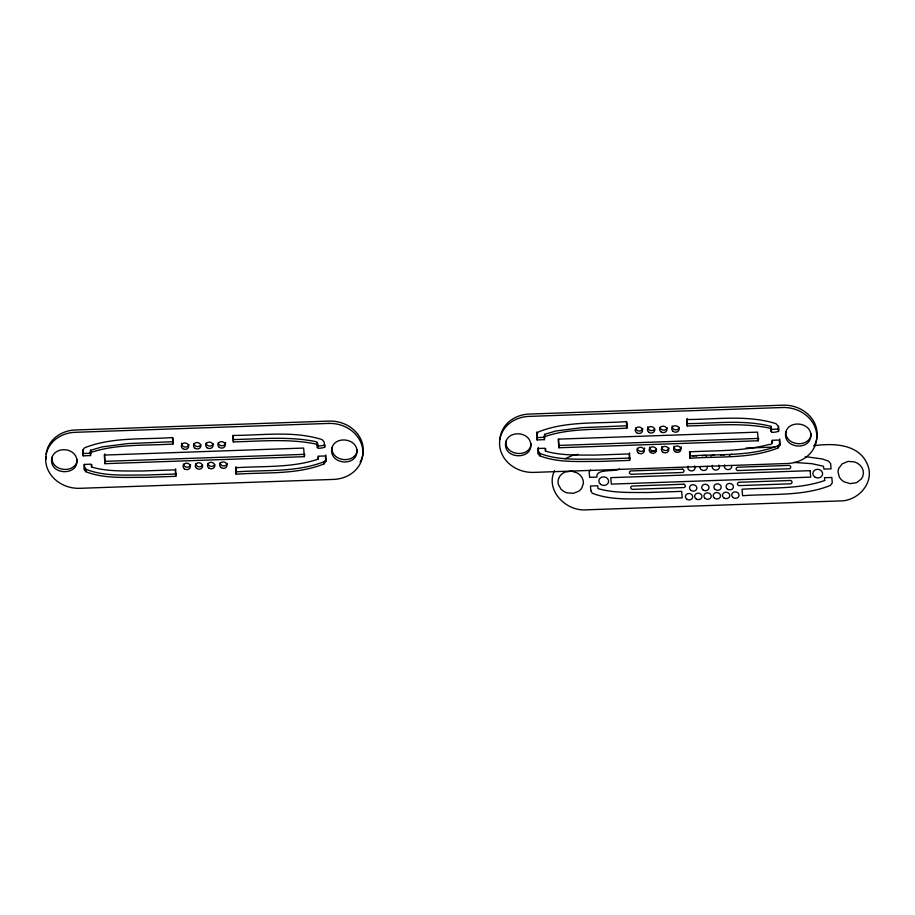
<?xml version="1.0" encoding="UTF-8"?>
<svg xmlns="http://www.w3.org/2000/svg" width="915" height="915" viewBox="0 0 915 915"><rect width="100%" height="100%" fill="white"/><g stroke="black" fill="none" stroke-linecap="round" stroke-linejoin="round"><path stroke-width="1.37" d="M331.939 447.572C331.104 462.086 356.026 464.328 357.308 449.665M785.836 431.651C785.001 446.165 809.935 448.407 811.205 433.744M51.938 457.26C50.943 471.865 76.117 474.199 77.306 459.422M505.846 441.339C504.851 455.842 529.751 458.301 531.203 443.695M84.397 469.795L84.008 464.454L91.054 464.168L91.569 467.05C107.535 471.74 124.6 470.87 141.093 471.019L175.222 469.853L175.794 476.315L145.611 477.367C125.721 477.15 104.676 479.071 85.804 471.705L84.397 469.795L84.569 464.5M538.306 453.874L537.917 448.533L544.951 448.247L545.466 451.129C561.433 455.819 578.509 454.949 595.002 455.098L629.131 453.932L629.692 460.394L599.508 461.446C579.63 461.229 558.585 463.15 539.713 455.784L538.306 453.874L538.352 447.389M172.981 437.793L173.312 441.671L127.871 443.592L102.011 446.909L90.665 450.283L90.528 455.556L83.219 455.842L83.174 449.437M85.804 471.705L86.136 469.372L84.729 467.462M90.528 455.556L90.574 450.42M90.242 452.765L90.665 450.283M91.569 467.05L91.9 464.717M105.328 461.332L304.718 454.343L304.375 456.676L104.996 463.676L104.687 453.954M90.333 452.616C116.765 443.672 145.508 445.822 172.981 444.015L173.312 441.671M175.794 476.315L175.669 468.8M233.68 439.555C260.512 438.96 287.756 436.249 314.325 441.316C321.828 442.54 312.392 448.11 324.974 444.987L324.642 447.332C312.061 450.454 321.497 444.884 313.994 443.649C287.413 438.594 260.169 441.304 233.348 441.888L233.348 435.677M325.843 454.949L325.866 461.332L324.024 463.905C296.323 474.976 265.339 472.083 236.161 474.187L236.036 466.684M317.059 444.816L317.276 442.345M317.288 447.492L317.631 445.147M317.551 447.584L317.882 445.239M236.161 474.187L235.59 467.737C263.051 465.918 291.782 468.08 318.203 459.124L318.534 456.779M324.024 463.905L324.356 461.572L326.197 458.987M537.116 439.921L536.945 432.154L537.116 439.921L544.425 439.635L544.574 434.362L555.908 430.988L581.768 427.671L627.221 425.75L626.878 421.872M539.713 455.784L540.044 453.451L538.638 451.541M544.425 439.635L544.574 434.362M545.466 451.129L545.798 448.796M559.237 445.411L758.615 438.422L758.283 440.756L558.905 447.755L558.699 439.257M544.15 436.844C570.422 427.568 599.439 430.016 626.878 428.094L627.221 425.75M629.692 460.394L629.577 452.879M778.642 426.379L778.551 431.411C765.969 434.534 775.405 428.963 767.891 427.74C741.322 422.673 714.077 425.384 687.245 425.967L687.131 418.464M777.922 447.984L778.253 445.651L780.095 443.066L779.763 445.411L777.922 447.984C750.231 459.056 719.236 456.162 690.059 458.266L690.059 452.056M770.853 428.758L771.185 426.424C743.987 419.425 715.301 423.462 687.577 423.634M770.968 428.895L771.185 426.424M771.196 431.571L771.299 426.55M771.459 431.663L771.528 429.226M772.1 443.203C772.798 437.164 772.981 445.845 769.206 444.461C743.255 451.37 716.09 450.512 689.498 451.816L690.059 458.266M554.536 470.584C544.951 490.554 566.259 511.611 586.321 509.827L839.981 500.928C858.133 501.248 874.98 482.548 867.534 464.626C858.991 443.638 833.073 443.112 814.064 445.685M318.203 459.124L318.054 456.208L325.397 455.945L325.866 461.332M536.613 434.499L538.455 431.914C566.156 420.843 597.14 423.748 626.317 421.632L626.878 428.094M590.495 470.024L589.134 471.934L589.637 477.356L596.946 477.07C595.471 468.274 615.017 472.186 619.501 468.949M565.138 458.747L573.328 455.087L578.063 454.366M324.356 461.572C296.654 472.632 265.67 469.738 236.493 471.854M778.253 445.651C750.563 456.711 719.567 453.817 690.39 455.933M83.551 453.497L90.859 453.211M537.448 437.576L544.757 437.29M771.791 429.318L778.882 429.066M651.354 451.392L655.495 451.244M676.185 450.523L678.953 450.42M745.885 448.076L774.971 447.058M176.126 473.97L145.942 475.034C126.053 474.816 105.008 476.738 86.136 469.372M630.023 458.049L599.84 459.113C579.961 458.895 558.916 460.817 540.044 453.451M793.831 462.407L811.742 463.665L823.374 466.204L823.98 469.098L831.072 468.846L830.603 463.459L828.43 461.08L822.276 458.953L805.246 456.619M83.219 455.842L82.716 450.42L84.546 447.835C112.248 436.764 143.243 439.669 172.42 437.553L172.981 444.015M779.752 439.028L779.98 441.716M778.551 431.411L778.082 426.024L775.897 423.645C747.189 414.587 716.228 419.516 686.685 419.516L687.245 425.967M779.763 445.411L779.294 440.024L771.951 440.287L772.191 443.054M758.283 440.756L757.529 432.143L558.15 439.143L558.905 447.755M324.642 447.332L324.173 441.945L322 439.566C293.28 430.507 262.331 435.437 232.787 435.437L233.348 441.888M304.375 456.676L303.631 448.064L104.253 455.064L104.996 463.676M694.439 465.964A3.683 3.225 8.1 0 1 691.694 470.916A3.683 3.225 8.1 0 1 688.103 466.181M707.066 466.295A3.683 3.225 8.1 0 1 703.887 470.493A3.683 3.225 8.1 0 1 699.998 466.547M718.835 465.106A3.683 3.225 8.1 0 1 716.09 470.058A3.683 3.225 8.1 0 1 712.499 465.323M731.462 465.438A3.683 3.225 8.1 0 1 727.802 469.624A3.683 3.225 8.1 0 1 724.691 464.9M214.785 464.717A3.683 3.225 8.1 0 1 207.819 463.345M227.275 463.493A3.683 3.225 8.1 0 1 220.012 462.91M202.581 465.152A3.683 3.225 8.1 0 1 195.616 463.768M200.831 444.907A3.683 3.225 8.1 0 1 193.854 443.535M225.57 442.414A3.683 3.225 8.1 0 1 222.185 445.777A3.683 3.225 8.1 0 1 218.25 442.677M188.925 444.541A3.683 3.225 8.1 0 1 184.647 446.978A3.683 3.225 8.1 0 1 181.719 443.112M360.133 462.121A31.876 27.93 8.1 0 0 329.011 421.094L75.35 429.993A31.876 27.93 8.1 0 0 46.139 454.206M213.321 443.684A3.683 3.225 8.1 0 1 206.058 443.1M46.082 459.09A31.876 27.93 8.1 0 1 45.99 456.654M190.686 464.786A3.683 3.225 8.1 0 1 183.423 464.202M692.987 456.185A3.683 3.225 8.1 0 1 696.647 456.059M702.251 455.864A3.683 3.225 8.1 0 1 706.712 456.219M710.806 456.07A3.683 3.225 8.1 0 1 711.515 455.533M712.373 455.178A3.683 3.225 8.1 0 1 714.272 455.11M720.791 455.213A3.683 3.225 8.1 0 1 724.451 455.087M729.346 455.43A3.683 3.225 8.1 0 1 731.851 454.389M499.933 439.509A31.876 27.93 8.1 0 1 529.259 414.072L782.92 405.173A31.876 27.93 8.1 0 1 814.03 446.2M644.64 448.018A3.683 3.225 8.1 0 1 641.266 451.381A3.683 3.225 8.1 0 1 637.32 448.281M656.49 449.231A3.683 3.225 8.1 0 1 649.57 447.012M668.979 448.007A3.683 3.225 8.1 0 1 664.702 450.443A3.683 3.225 8.1 0 1 661.774 446.577M681.229 446.737A3.683 3.225 8.1 0 1 677.375 450.089A3.683 3.225 8.1 0 1 673.966 446.154M654.728 428.986A3.683 3.225 8.1 0 1 647.809 426.767M642.833 428.62A3.683 3.225 8.1 0 1 635.57 428.037M679.422 427.339A3.683 3.225 8.1 0 1 675.133 429.776A3.683 3.225 8.1 0 1 672.205 425.91M667.218 427.762A3.683 3.225 8.1 0 1 659.955 427.179M331.607 449.917C330.772 464.42 355.695 466.661 356.976 452.01C357.776 437.599 332.888 435.174 331.607 449.917M785.505 433.996C784.67 448.499 809.603 450.74 810.873 436.089C811.685 421.678 786.797 419.253 785.505 433.996M51.606 459.604C50.474 475.823 79.697 475.731 76.757 459.033C74.229 446.6 52.933 446.463 51.606 459.604M505.515 443.684C504.371 459.902 533.594 459.81 530.654 443.112C528.127 430.691 506.83 430.542 505.515 443.684M590.873 490.737L592.234 493.219C611.106 500.597 632.151 498.664 652.029 498.881L682.213 497.829L681.652 491.366L647.523 492.533C631.03 492.384 613.965 493.254 597.987 488.576L597.735 485.785L590.438 485.968L590.873 490.737M838.529 469.029L838.083 471.168A2.036 1.784 8.1 0 0 838.037 471.9L839.261 476.887A2.036 1.784 8.1 0 0 839.638 477.55L841.057 479.391A2.036 1.784 8.1 0 0 841.617 479.952L843.516 481.427A2.036 1.784 8.1 0 0 844.213 481.839L850.115 483.623L856.143 482.731A2.036 1.784 8.1 0 0 856.886 482.422L861.141 479.163A2.036 1.784 8.1 0 0 861.587 478.556L862.651 476.612A2.036 1.784 8.1 0 0 862.902 475.926L863.348 473.787A2.036 1.784 8.1 0 0 863.383 473.055L863.177 470.87A2.036 1.784 8.1 0 0 863.005 470.15L862.159 468.068A2.036 1.784 8.1 0 0 861.781 467.405L860.363 465.563A2.036 1.784 8.1 0 0 859.814 465.003L857.915 463.528A2.036 1.784 8.1 0 0 857.218 463.116L854.976 462.109A2.036 1.784 8.1 0 0 854.175 461.858L848.022 461.423L842.509 463.711A2.036 1.784 8.1 0 0 841.892 464.179L838.781 468.343A2.036 1.784 8.1 0 0 838.529 469.029M558.562 478.728L558.093 480.855A2.036 1.784 8.1 0 0 558.047 481.587L558.219 483.772A2.036 1.784 8.1 0 0 558.39 484.493L560.964 489.113A2.036 1.784 8.1 0 0 561.513 489.674L563.388 491.172A2.036 1.784 8.1 0 0 564.086 491.595L566.316 492.625A2.036 1.784 8.1 0 0 567.106 492.876L573.476 493.299L578.806 491.149A2.036 1.784 8.1 0 0 579.435 490.68L581.059 489.079A2.036 1.784 8.1 0 0 581.517 488.484L583.335 483.738A2.036 1.784 8.1 0 0 583.381 483.006L583.198 480.821A2.036 1.784 8.1 0 0 583.038 480.101L582.226 478.007A2.036 1.784 8.1 0 0 581.849 477.344L580.465 475.491A2.036 1.784 8.1 0 0 579.904 474.919L578.028 473.432A2.036 1.784 8.1 0 0 577.342 473.009L571.681 471.145L565.413 471.991A2.036 1.784 8.1 0 0 564.669 472.3L562.611 473.455A2.036 1.784 8.1 0 0 561.993 473.924L560.369 475.514A2.036 1.784 8.1 0 0 559.911 476.109L558.825 478.042A2.036 1.784 8.1 0 0 558.562 478.728M824.712 480.489C798.452 489.765 769.446 487.318 742.019 489.25L742.58 495.713C771.757 493.597 802.752 496.49 830.454 485.419L832.284 482.846L831.815 477.458L824.472 477.722L824.712 480.489M328.679 423.428L75.019 432.326A31.876 27.93 8.1 0 0 45.75 461.435A31.876 27.93 8.1 0 0 79.891 488.313L333.552 479.414A31.876 27.93 8.1 0 0 362.82 450.306A31.876 27.93 8.1 0 0 328.679 423.428M782.588 407.507L528.927 416.405A31.876 27.93 8.1 0 0 499.647 445.514A31.876 27.93 8.1 0 0 533.8 472.392L787.449 463.493A31.876 27.93 8.1 0 0 816.729 434.385A31.876 27.93 8.1 0 0 782.588 407.507M682.464 469.155L630.721 470.962A1.956 1.716 8.1 0 0 631.007 474.29L682.75 472.483A1.956 1.716 8.1 0 0 682.464 469.155M789.165 465.403L737.421 467.222A1.956 1.716 8.1 0 0 737.707 470.55L789.451 468.732A1.956 1.716 8.1 0 0 789.165 465.403M810.152 470.665L610.774 477.653L611.334 484.115L810.713 477.127L810.152 470.665M683.768 484.229L632.036 486.037A1.956 1.716 8.1 0 0 632.322 489.365L684.065 487.558A1.956 1.716 8.1 0 0 683.768 484.229M790.469 480.478L738.725 482.297A1.956 1.716 8.1 0 0 739.023 485.625L790.754 483.806A1.956 1.716 8.1 0 0 790.469 480.478M184.361 468.789A3.683 3.225 8.1 0 0 190.354 467.119A3.683 3.225 8.1 0 0 185.528 463.322A3.683 3.225 8.1 0 0 184.361 468.789M196.553 468.354A3.683 3.225 8.1 0 0 202.547 466.696A3.683 3.225 8.1 0 0 197.732 462.899A3.683 3.225 8.1 0 0 196.553 468.354M208.746 467.931A3.683 3.225 8.1 0 0 214.75 466.261A3.683 3.225 8.1 0 0 209.924 462.464A3.683 3.225 8.1 0 0 208.746 467.931M220.95 467.496A3.683 3.225 8.1 0 0 226.943 465.838A3.683 3.225 8.1 0 0 222.116 462.041A3.683 3.225 8.1 0 0 220.95 467.496M194.792 448.11A3.683 3.225 8.1 0 0 200.785 446.451A3.683 3.225 8.1 0 0 195.97 442.654A3.683 3.225 8.1 0 0 194.792 448.11M182.6 448.544A3.683 3.225 8.1 0 0 188.593 446.875A3.683 3.225 8.1 0 0 183.766 443.077A3.683 3.225 8.1 0 0 182.6 448.544M219.188 447.263A3.683 3.225 8.1 0 0 225.181 445.594A3.683 3.225 8.1 0 0 220.355 441.796A3.683 3.225 8.1 0 0 219.188 447.263M206.996 447.687A3.683 3.225 8.1 0 0 212.989 446.028A3.683 3.225 8.1 0 0 208.162 442.231A3.683 3.225 8.1 0 0 206.996 447.687M690.791 490.303A3.683 3.225 8.1 0 0 696.784 488.644A3.683 3.225 8.1 0 0 691.957 484.836A3.683 3.225 8.1 0 0 690.791 490.303M702.983 489.88A3.683 3.225 8.1 0 0 708.976 488.21A3.683 3.225 8.1 0 0 704.15 484.412A3.683 3.225 8.1 0 0 702.983 489.88M715.175 489.445A3.683 3.225 8.1 0 0 721.169 487.787A3.683 3.225 8.1 0 0 716.342 483.989A3.683 3.225 8.1 0 0 715.175 489.445M727.368 489.022A3.683 3.225 8.1 0 0 733.361 487.352A3.683 3.225 8.1 0 0 728.546 483.555A3.683 3.225 8.1 0 0 727.368 489.022M686.662 499.087A3.683 3.225 8.1 0 0 692.655 497.428A3.683 3.225 8.1 0 0 687.828 493.62A3.683 3.225 8.1 0 0 686.662 499.087M695.926 498.767A3.683 3.225 8.1 0 0 701.919 497.097A3.683 3.225 8.1 0 0 697.093 493.299A3.683 3.225 8.1 0 0 695.926 498.767M705.19 498.435A3.683 3.225 8.1 0 0 711.184 496.776A3.683 3.225 8.1 0 0 706.369 492.979A3.683 3.225 8.1 0 0 705.19 498.435M714.466 498.115A3.683 3.225 8.1 0 0 720.46 496.445A3.683 3.225 8.1 0 0 715.633 492.647A3.683 3.225 8.1 0 0 714.466 498.115M723.731 497.783A3.683 3.225 8.1 0 0 729.724 496.124A3.683 3.225 8.1 0 0 724.897 492.327A3.683 3.225 8.1 0 0 723.731 497.783M732.995 497.463A3.683 3.225 8.1 0 0 738.988 495.793A3.683 3.225 8.1 0 0 734.173 491.996A3.683 3.225 8.1 0 0 732.995 497.463M600.583 484.332A4.907 4.3 8.1 0 0 608.544 482.056A4.907 4.3 8.1 0 0 602.07 477.035A4.907 4.3 8.1 0 0 600.583 484.332M814.567 476.807A4.907 4.3 8.1 0 0 822.551 474.588A4.907 4.3 8.1 0 0 816.123 469.521A4.907 4.3 8.1 0 0 814.567 476.807M638.258 452.868A3.683 3.225 8.1 0 0 644.263 451.198A3.683 3.225 8.1 0 0 639.436 447.401A3.683 3.225 8.1 0 0 638.258 452.868M650.462 452.433A3.683 3.225 8.1 0 0 656.455 450.775A3.683 3.225 8.1 0 0 651.629 446.978A3.683 3.225 8.1 0 0 650.462 452.433M662.654 452.01A3.683 3.225 8.1 0 0 668.648 450.34A3.683 3.225 8.1 0 0 663.821 446.543A3.683 3.225 8.1 0 0 662.654 452.01M674.847 451.575A3.683 3.225 8.1 0 0 680.84 449.917A3.683 3.225 8.1 0 0 676.013 446.12A3.683 3.225 8.1 0 0 674.847 451.575M648.701 432.189A3.683 3.225 8.1 0 0 654.694 430.53A3.683 3.225 8.1 0 0 649.867 426.733A3.683 3.225 8.1 0 0 648.701 432.189M636.508 432.623A3.683 3.225 8.1 0 0 642.502 430.954A3.683 3.225 8.1 0 0 637.675 427.156A3.683 3.225 8.1 0 0 636.508 432.623M673.085 431.342A3.683 3.225 8.1 0 0 679.079 429.673A3.683 3.225 8.1 0 0 674.264 425.875A3.683 3.225 8.1 0 0 673.085 431.342M660.893 431.766A3.683 3.225 8.1 0 0 666.886 430.107A3.683 3.225 8.1 0 0 662.06 426.31A3.683 3.225 8.1 0 0 660.893 431.766"/></g></svg>
